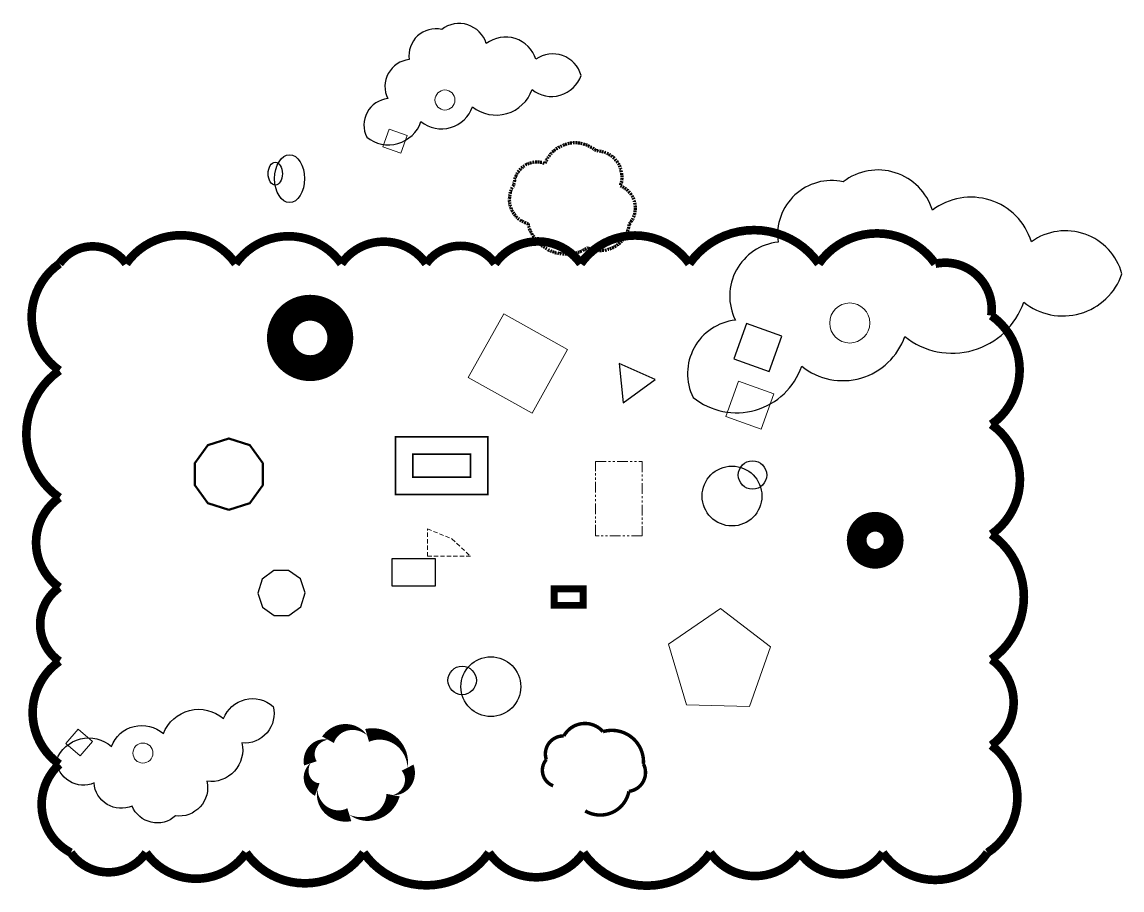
# Model space of a CAD drawing. Header units: metres. Extents: x 7423610 to 7424247, y 5547610 to 5548113.
import ezdxf
from ezdxf.lldxf.tags import DXFTag

# ---------------------------------------------------------------- set-up
doc = ezdxf.new("R2010")
doc.units = ezdxf.units.M
for name, pattern in [('CENTER', [2, 1.25, -0.25, 0.25, -0.25]), ('DASHED', [0.75, 0.5, -0.25]), ('DASHED2', [0.375, 0.25, -0.125]), ('PHANTOM', [2.5, 1.25, -0.25, 0.25, -0.25, 0.25, -0.25])]:
    doc.linetypes.add(name, pattern=pattern)
doc.layers.add('block1', color=7, linetype='Continuous')
doc.layers.add('block2', color=32, linetype='Continuous', lineweight=5)
doc.styles.get("Standard").update_dxf_attribs({"font": 'simplex.shx'})
doc.linetypes.add('FENCELINE2', pattern='A,0.25,-0.1,[132,ltypeshp.shx,S=0.1,R=0,X=-0.1,Y=0],-0.1,1', length=1.45)
tags = doc.linetypes.add('GAS_LINE', pattern='A,12.7,-5.08,["GAS",Standard,S=2.54,R=0,X=-2.54,Y=-1.27],-6.35', length=24.13).pattern_tags.tags
tags[6] = DXFTag(74, 10)

# ---------------------------------------------------------------- blocks, each defined once
blk = doc.blocks.new('block2')
at = {"layer": 'block2', "color": 0, "linetype": 'ByBlock', "lineweight": -2, "transparency": 16777216, "flags": 128}
blk.add_lwpolyline([(-90.74, -43.13, 0.520567), (-27.81, -24.98, 0.520567), (31.89, -7.77, 0.520567), (100.84, 12.12, 0.520567), (157.75, 28.53, 0.520567), (105.25, 47.14, 0.520567), (47.92, 65.41, 0.520567), (-3.8, 81.89, 0.520567), (-41.53, 46.92, 0.520567), (-66.27, 1.66, 0.520567)], format="xyb", close=True, dxfattribs=at)
at = {"layer": 'block2', "linetype": 'ByBlock', "flags": 128}
blk.add_lwpolyline([(-71.85, -54.2), (-51.31, -61.56), (-43.95, -41.02), (-64.49, -33.66)], close=True, dxfattribs=at)
at = {"layer": 'block2', "color": 161}
blk.add_circle((0, 0), 11.61, dxfattribs=at)
blk = doc.blocks.new('block1')
at = {"layer": 'block1'}
for centre, radius in [((0, 0), 17.33), ((-16.62, 3.61), 8.25)]:
    blk.add_circle(centre, radius, dxfattribs=at)

msp = doc.modelspace()

# ---------------------------------------------------------------- linework, layer by layer
at = {"color": 7, "linetype": 'DASHED', "lineweight": 100, "ltscale": 2, "transparency": 33554610, "elevation": 208, "flags": 128}
msp.add_lwpolyline([(7423903.09, 5547995.89, 0.520567), (7423937.85, 5547981.95, 0.520567), (7423961.97, 5547995.66, 0.520567), (7423956.77, 5548017.64, 0.520567), (7423942.81, 5548037.96, 0.520567), (7423913.02, 5548030.64, 0.520567), (7423895.05, 5548018.35, 0.520567), (7423903.09, 5547995.89)], format="xyb", dxfattribs=at)
at = {"color": 1, "linetype": 'Continuous', "lineweight": 5, "const_width": 5, "elevation": 208, "flags": 128}
msp.add_lwpolyline([(7423631.71, 5547972.59, 0.520567), (7423631.71, 5547910.72, 0.520567), (7423631.71, 5547837.05, 0.520567), (7423631.71, 5547785.03, 0.520567), (7423631.71, 5547742.21, 0.520567), (7423631.71, 5547682.57, 0.520567), (7423638.31, 5547631.28, 0.520567), (7423681.95, 5547631.28, 0.520567), (7423739.9, 5547631.28, 0.520567), (7423808.02, 5547631.28, 0.520567), (7423880.63, 5547631.28, 0.520567), (7423935.38, 5547631.28, 0.520567), (7424008.77, 5547631.28, 0.520567), (7424060.72, 5547631.28, 0.520567), (7424108.83, 5547631.28, 0.520567), (7424169.44, 5547631.28, 0.520567), (7424171.66, 5547693.53, 0.520567), (7424171.66, 5547743.28, 0.520567), (7424171.66, 5547815.74, 0.520567), (7424171.66, 5547879.48, 0.520567), (7424171.66, 5547942.54, 0.520567), (7424139.21, 5547972.59, 0.520567), (7424071.66, 5547972.59, 0.520567), (7423996.72, 5547972.59, 0.520567), (7423933.77, 5547972.59, 0.520567), (7423884.13, 5547972.59, 0.520567), (7423844.23, 5547972.59, 0.520567), (7423795.09, 5547972.59, 0.520567), (7423733.86, 5547972.59, 0.520567), (7423670.39, 5547972.59, 0.520567)], format="xyb", close=True, dxfattribs=at)
at = {"color": 153, "linetype": 'CENTER', "lineweight": -3, "ltscale": 10, "true_color": 0x439fea, "transparency": 33554623, "const_width": 15, "elevation": 208, "flags": 128}
msp.add_lwpolyline([(7423759.47, 5547929.59, 1), (7423794.47, 5547929.59, 1)], format="xyb", close=True, dxfattribs=at)
at = {"lineweight": 0, "elevation": 208, "flags": 128}
msp.add_lwpolyline([(7423905.54, 5547885.96), (7423926.16, 5547922.87), (7423889.25, 5547943.48), (7423868.63, 5547906.58)], close=True, dxfattribs=at)
at = {"elevation": 208, "flags": 128}
msp.add_lwpolyline([(7424022.43, 5547917.5), (7424042.97, 5547910.14), (7424050.33, 5547930.67), (7424029.79, 5547938.03)], close=True, dxfattribs=at)
at = {"color": 52, "elevation": 208, "flags": 128}
msp.add_lwpolyline([(7423976.93, 5547905.54), (7423955.97, 5547914.83), (7423958.4, 5547892.02)], close=True, dxfattribs=at)
at = {"color": 4, "linetype": 'FENCELINE2', "lineweight": 50, "ltscale": 20, "elevation": 208, "flags": 128}
msp.add_lwpolyline([(7423729.85, 5547829.93), (7423742.03, 5547833.89), (7423749.56, 5547844.25), (7423749.56, 5547857.06), (7423742.03, 5547867.42), (7423729.85, 5547871.38), (7423717.67, 5547867.42), (7423710.14, 5547857.06), (7423710.14, 5547844.25), (7423717.67, 5547833.89)], close=True, dxfattribs=at)
at = {"color": 51, "lineweight": 0, "transparency": 33554636, "const_width": 1, "elevation": 208}
for points in [[(7423826.5, 5547872.29), (7423879.96, 5547872.29), (7423879.96, 5547838.84), (7423826.5, 5547838.84)], [(7423836.5, 5547862.29), (7423836.5, 5547862.29), (7423869.96, 5547862.29), (7423869.96, 5547862.29), (7423869.96, 5547848.84), (7423869.96, 5547848.84), (7423836.5, 5547848.84), (7423836.5, 5547848.84)]]:
    msp.add_lwpolyline(points, close=True, dxfattribs=at)
at = {"color": 130, "linetype": 'PHANTOM', "lineweight": 18, "ltscale": 5, "elevation": 208}
msp.add_lwpolyline([(7423942.34, 5547857.96), (7423942.34, 5547857.96), (7423969.36, 5547857.96), (7423969.36, 5547857.96), (7423969.36, 5547814.95), (7423969.36, 5547814.95), (7423942.34, 5547814.95), (7423942.34, 5547814.95)], close=True, dxfattribs=at)
at = {"color": 62, "lineweight": 0, "ltscale": 10, "true_color": 0x9cdf20, "const_width": 11.44, "elevation": 208, "flags": 128}
msp.add_lwpolyline([(7424093.65, 5547812.33, 1), (7424115.09, 5547812.33, 1)], format="xyb", close=True, dxfattribs=at)
at = {"color": 2, "linetype": 'DASHED2', "lineweight": 5, "ltscale": 10, "elevation": 208}
msp.add_lwpolyline([(7423845.01, 5547818.93), (7423859.12, 5547813.18), (7423869.92, 5547803.04), (7423845.01, 5547803.04)], close=True, dxfattribs=at)
at = {"color": 210, "lineweight": 25, "elevation": 208}
msp.add_lwpolyline([(7423824.49, 5547801.72), (7423849.4, 5547801.72), (7423849.4, 5547785.84), (7423824.49, 5547785.84)], close=True, dxfattribs=at)
at = {"color": 223, "true_color": 0xc639b8, "elevation": 208, "flags": 128}
msp.add_lwpolyline([(7423746.65, 5547781.7), (7423749.34, 5547773.66), (7423756.23, 5547768.73), (7423764.7, 5547768.8), (7423771.52, 5547773.83), (7423774.08, 5547781.91), (7423771.39, 5547789.95), (7423764.5, 5547794.88), (7423756.02, 5547794.81), (7423749.21, 5547789.78)], close=True, dxfattribs=at)
at = {"const_width": 4, "elevation": 208}
msp.add_lwpolyline([(7423918.32, 5547784.17), (7423918.32, 5547784.17), (7423935.12, 5547784.17), (7423935.12, 5547784.17), (7423935.12, 5547774.61), (7423935.12, 5547774.61), (7423918.32, 5547774.61), (7423918.32, 5547774.61)], close=True, dxfattribs=at)
at = {"color": 225, "linetype": 'GAS_LINE', "lineweight": 20, "true_color": 0xa15e8e, "transparency": 33554661, "elevation": 208, "flags": 128}
msp.add_lwpolyline([(7423984.56, 5547752.04), (7423994.96, 5547716.99), (7424031.51, 5547716.06), (7424043.69, 5547750.52), (7424014.67, 5547772.76)], close=True, dxfattribs=at)
at = {"color": 9, "true_color": 0xc8cac4, "elevation": 208, "flags": 128}
msp.add_lwpolyline([(7423799.69, 5547653.32, 0, 7.81, 0.520567), (7423825.03, 5547664.66, 0, 7.81, 0.520567), (7423833.42, 5547680.56, 0, 7.81, 0.520567), (7423810, 5547699.26, 0, 7.81, 0.520567), (7423787.32, 5547696.76, 0, 7.81, 0.520567), (7423777.15, 5547683.06, 0, 7.81, 0.520567), (7423781.13, 5547667.9, 0, 7.81, 0.520567)], format="xyseb", close=True, dxfattribs=at)
at = {"color": 9, "true_color": 0xc8cac4, "const_width": 2, "elevation": 208}
msp.add_lwpolyline([(7423936.35, 5547655.51, 0.520567), (7423961.69, 5547666.84, 0.520567), (7423970.09, 5547682.75, 0.520567), (7423946.67, 5547701.45, 0.520567), (7423923.98, 5547698.94, 0.520567), (7423913.82, 5547685.25, 0.520567), (7423917.79, 5547670.08, 0.520567)], format="xyb", dxfattribs=at)

# ---------------------------------------------------------------- block references
at = {"xscale": 0.5, "yscale": 0.5}
msp.add_blockref('block2', (7423855.11, 5548067.47, 208), dxfattribs=at)
at = {"xscale": 0.5, "yscale": 0.8, "zscale": 0.5}
msp.add_blockref('block1', (7423765.08, 5548021.89, 208), dxfattribs=at)
for name, p in [('block2', (7424089.63, 5547938.23, 208)), ('block1', (7423881.69, 5547727.5, 208))]:
    msp.add_blockref(name, p)
at = {"rotation": 238.0164203432391}
msp.add_blockref('block1', (7424021.41, 5547837.97, 208), dxfattribs=at)
at = {"xscale": 0.5, "yscale": -0.5, "zscale": 0.6615261547267437, "rotation": 30}
msp.add_blockref('block2', (7423680.1, 5547689.02, 208), dxfattribs=at)

doc.saveas('drawing.dxf')
